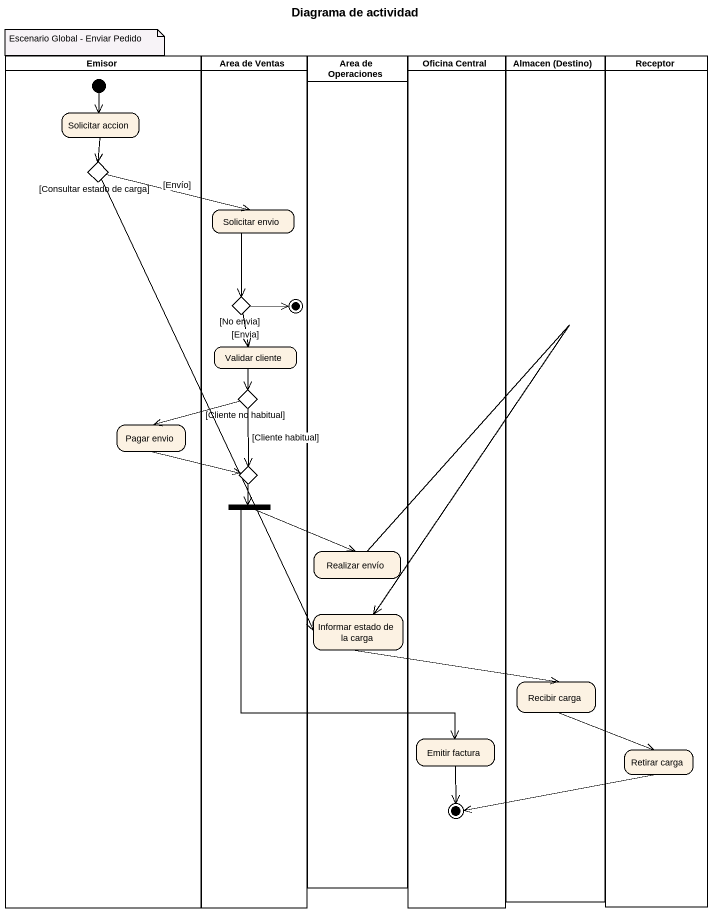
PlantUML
@startuml
title Diagrama de actividad
hide empty description
state Emisor <<partition>> {
  state "Solicitar accion" as Solicitar_accion
  state "[Consultar estado de carga]" as Consultar_estado_de_carga <<choice>>
  state "Pagar envio" as Pagar_envio
  [*] --> Solicitar_accion
}
state "Area de Ventas" as Area_de_Ventas <<partition>> {
  state "Solicitar envio" as Solicitar_envio
  state "[No envia]" as No_envia <<choice>>
  state "Validar cliente" as Validar_cliente
  state "[Cliente no habitual]" as Cliente_no_habitual <<choice>>
  state choice1 <<choice>>
  state fork1 <<fork>>
  No_envia -right-> [*]
}
state "Area de Operaciones" as Area_de_Operaciones <<partition>> {
  state "Realizar envío" as Realizar_envío
  state "Informar estado de la carga" as Informar_estado_de_la_carga
}
state "Oficina Central" as Oficina_Central <<partition>> {
  state "Emitir factura" as Emitir_factura
  state final2 <<end>>
}
state "Almacen (Destino)" as Almacen_Destino <<partition>> {
  state "Recibir carga" as Recibir_carga
}
state Receptor <<partition>> {
  state "Retirar carga" as Retirar_carga
}
Solicitar_accion --> Consultar_estado_de_carga
Consultar_estado_de_carga -right-> Solicitar_envio : [Envío]
Consultar_estado_de_carga --> Informar_estado_de_la_carga
Solicitar_envio --> No_envia
No_envia --> Validar_cliente : [Envia]
Validar_cliente --> Cliente_no_habitual
Cliente_no_habitual -left-> Pagar_envio
Cliente_no_habitual --> choice1 : [Cliente habitual]
Pagar_envio -right-> choice1
choice1 --> fork1
fork1 -right-> Realizar_envío
fork1 --> Emitir_factura
Realizar_envío --> Informar_estado_de_la_carga
Informar_estado_de_la_carga -right-> Recibir_carga
Recibir_carga --> Retirar_carga
Emitir_factura --> final2
Retirar_carga -left-> final2
note as N1
  Escenario Global - Enviar Pedido
end note
@enduml
